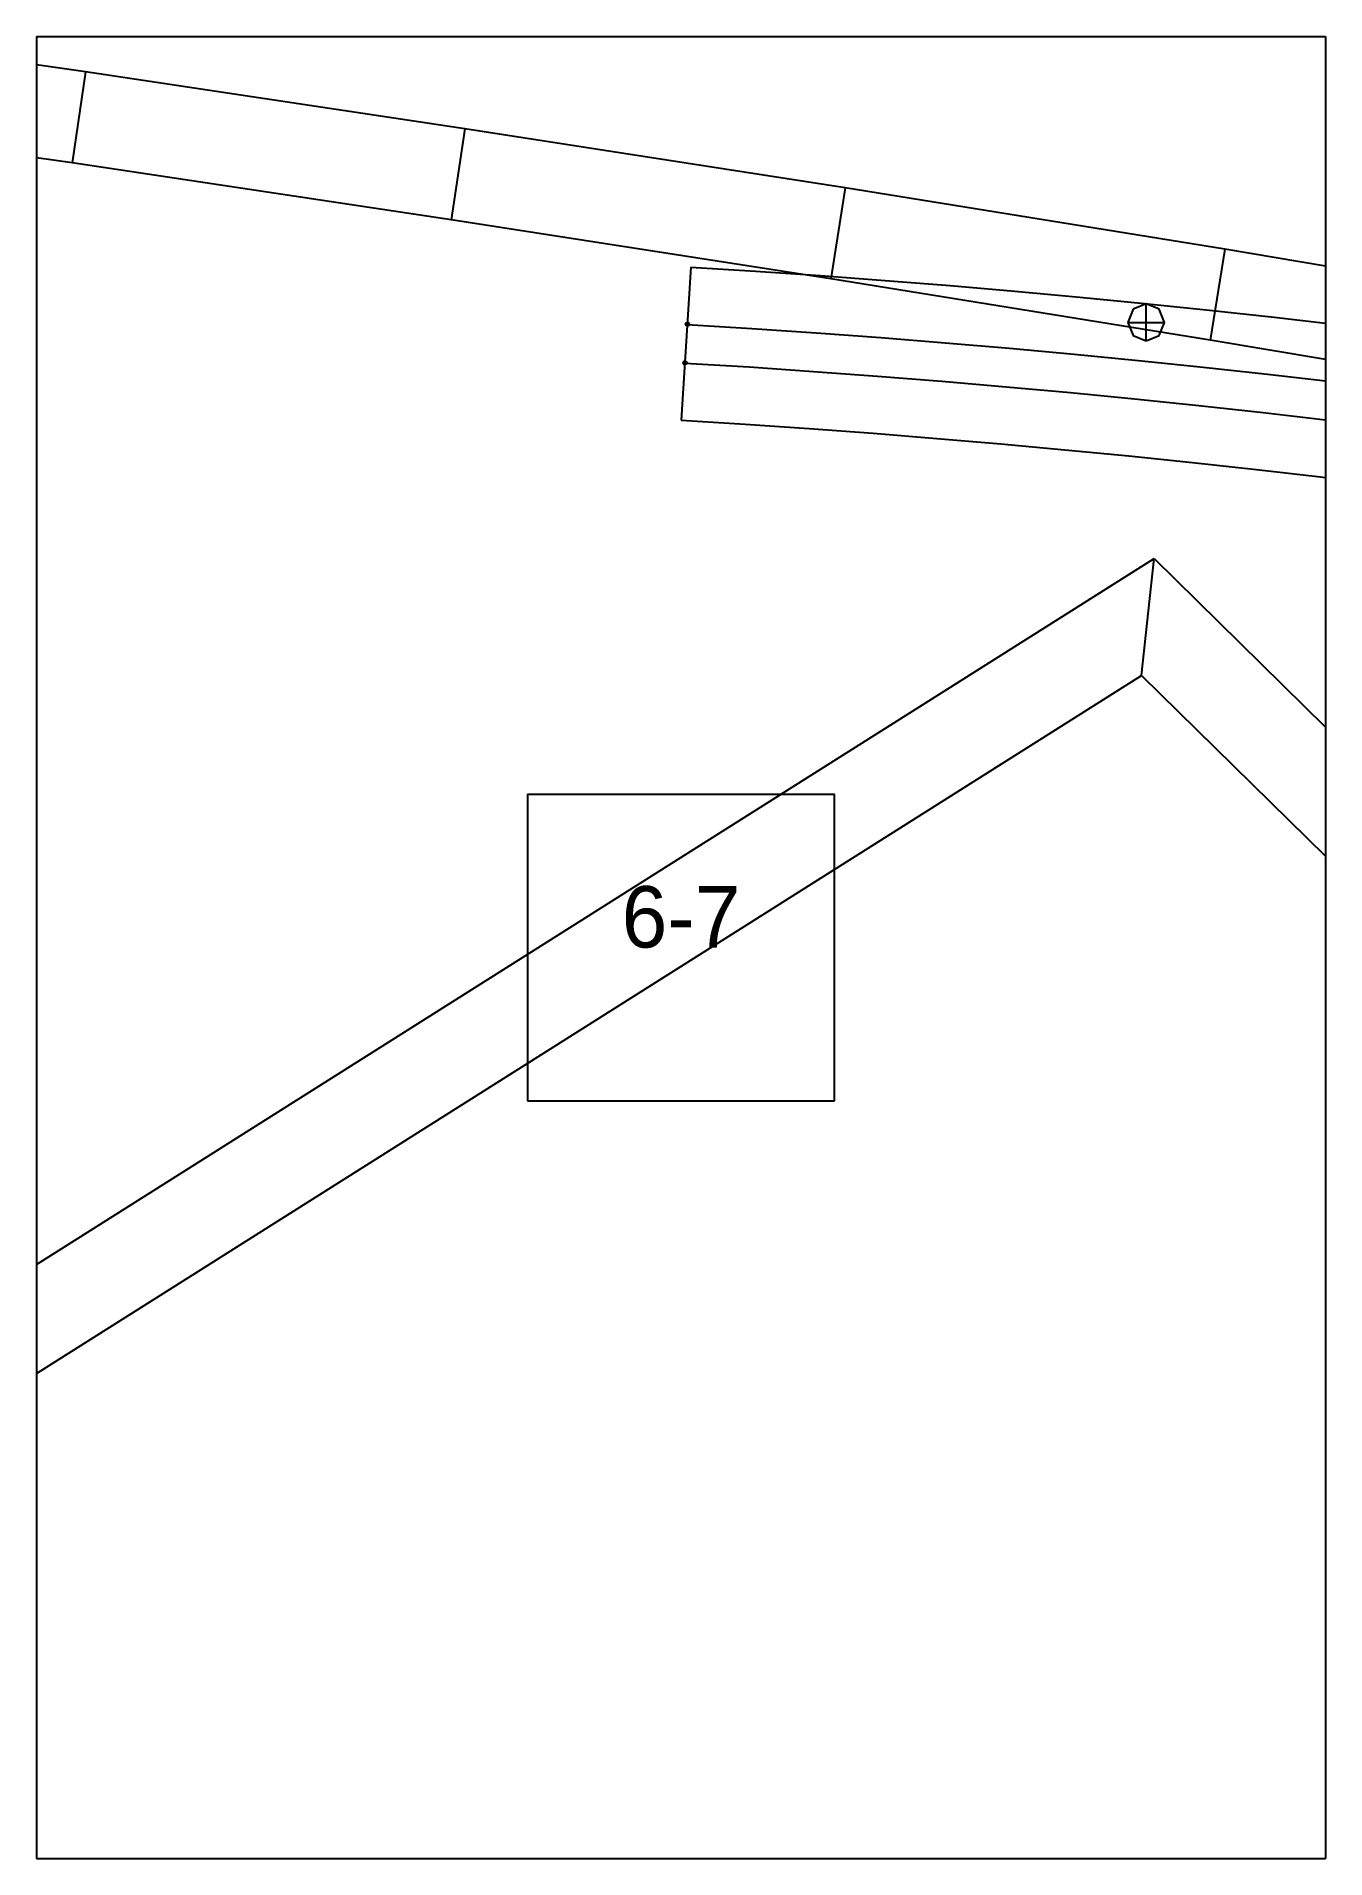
# Paper-space layout 'Plan 6-7' of a CAD drawing. Header units: metres, sheet in millimetres. Extents: x 0 to 210, y 0 to 297.
# The model-space entities are those that its viewports show. They can reach past a viewport. Long polylines and large blocks are cut down to what shows.
import ezdxf
from ezdxf.enums import TextEntityAlignment as Align

# ---------------------------------------------------------------- set-up
doc = ezdxf.new("R2010")
doc.units = ezdxf.units.M
for name, color, linetype in [('default', 7, 'Continuous'), ('mcircles', 7, 'Continuous'), ('TEXTLAYER', 7, 'Continuous'), ('VIEWPORTS', 7, 'Continuous')]:
    doc.layers.add(name, color=color, linetype=linetype)

msp = doc.modelspace()

# ---------------------------------------------------------------- linework, layer by layer
at = {"color": 9}
for p, q in [((1260, -1188), (1260, -1485)), ((1260, -1188), (1260, -1485)), ((1470, -1188), (1470, -1485)), ((1470, -1188), (1470, -1485)), ((1050, -1485), (1260, -1485)), ((1050, -1485), (1260, -1485)), ((1260, -1485), (1470, -1485)), ((1260, -1485), (1260, -1782)), ((1260, -1485), (1470, -1485)), ((1260, -1485), (1260, -1782)), ((1470, -1485), (1680, -1485)), ((1470, -1485), (1470, -1782)), ((1470, -1485), (1680, -1485)), ((1470, -1485), (1470, -1782)), ((1340, -1608.5), (1390, -1608.5)), ((1340, -1608.5), (1340, -1658.5)), ((1390, -1658.5), (1390, -1608.5)), ((1340, -1658.5), (1390, -1658.5)), ((1050, -1782), (1260, -1782)), ((1050, -1782), (1260, -1782)), ((1260, -1782), (1470, -1782)), ((1260, -1782), (1260, -2079)), ((1260, -1782), (1470, -1782)), ((1260, -1782), (1260, -2079)), ((1470, -1782), (1680, -1782)), ((1470, -1782), (1470, -2079)), ((1470, -1782), (1680, -1782)), ((1470, -1782), (1470, -2079))]:
    msp.add_line(p, q, dxfattribs=at)
at = {"layer": 'default', "color": 7, "linetype": 'Continuous'}
for p, q in [((1267.98, -1490.76), (1206.4, -1481.94)), ((1267.98, -1490.76), (1265.8, -1505.6)), ((1329.81, -1500.06), (1267.98, -1490.76)), ((1265.8, -1505.6), (1204.33, -1496.8)), ((1329.81, -1500.06), (1327.54, -1514.88)), ((1391.74, -1509.69), (1329.81, -1500.06)), ((1327.54, -1514.88), (1265.8, -1505.6)), ((1391.74, -1509.69), (1389.39, -1524.5)), ((1453.61, -1519.7), (1391.74, -1509.69)), ((1389.39, -1524.5), (1327.54, -1514.88)), ((1453.61, -1519.7), (1451.18, -1534.5)), ((1515.24, -1529.98), (1453.61, -1519.7)), ((1366.61, -1522.61), (1365.05, -1547.56)), ((1366.61, -1522.61), (1377.16, -1523.27)), ((1377.16, -1523.27), (1387.72, -1523.99)), ((1387.72, -1523.99), (1398.28, -1524.77)), ((1451.18, -1534.5), (1389.39, -1524.5)), ((1398.28, -1524.77), (1408.84, -1525.61)), ((1408.84, -1525.61), (1419.39, -1526.51)), ((1419.39, -1526.51), (1429.95, -1527.48)), ((1429.95, -1527.48), (1440.51, -1528.51)), ((1438.67, -1529.48), (1437.79, -1531.6)), ((1440.79, -1528.6), (1438.67, -1529.48)), ((1440.51, -1528.51), (1451.07, -1529.6)), ((1442.91, -1529.48), (1440.79, -1528.6)), ((1440.79, -1534.6), (1440.79, -1528.6)), ((1443.79, -1531.6), (1442.91, -1529.48)), ((1366.03, -1531.94), (1376.53, -1532.6)), ((1437.79, -1531.6), (1438.67, -1533.72)), ((1437.79, -1531.6), (1443.79, -1531.6)), ((1442.91, -1533.72), (1443.79, -1531.6)), ((1451.07, -1529.6), (1461.62, -1530.75)), ((1461.62, -1530.75), (1472.18, -1531.97)), ((1376.53, -1532.6), (1387.03, -1533.31)), ((1387.03, -1533.31), (1397.54, -1534.09)), ((1397.54, -1534.09), (1408.04, -1534.92)), ((1408.04, -1534.92), (1418.54, -1535.82)), ((1438.67, -1533.72), (1440.79, -1534.6)), ((1440.79, -1534.6), (1442.91, -1533.72)), ((1512.73, -1544.77), (1451.18, -1534.5)), ((1365.63, -1538.23), (1376.1, -1538.88)), ((1418.54, -1535.82), (1429.04, -1536.79)), ((1429.04, -1536.79), (1439.55, -1537.81)), ((1439.55, -1537.81), (1450.05, -1538.89)), ((1376.1, -1538.88), (1386.57, -1539.59)), ((1386.57, -1539.59), (1397.03, -1540.37)), ((1397.03, -1540.37), (1407.5, -1541.2)), ((1407.5, -1541.2), (1417.97, -1542.1)), ((1450.05, -1538.89), (1460.55, -1540.04)), ((1460.55, -1540.04), (1471.06, -1541.25)), ((1471.06, -1541.25), (1481.56, -1542.52)), ((1417.97, -1542.1), (1428.43, -1543.06)), ((1428.43, -1543.06), (1438.9, -1544.07)), ((1438.9, -1544.07), (1449.37, -1545.16)), ((1449.37, -1545.16), (1459.83, -1546.3)), ((1459.83, -1546.3), (1470.3, -1547.5)), ((1365.05, -1547.56), (1375.47, -1548.21)), ((1375.47, -1548.21), (1385.88, -1548.92)), ((1385.88, -1548.92), (1396.29, -1549.69)), ((1396.29, -1549.69), (1406.7, -1550.52)), ((1470.3, -1547.5), (1480.77, -1548.77)), ((1406.7, -1550.52), (1417.12, -1551.41)), ((1417.12, -1551.41), (1427.53, -1552.36)), ((1427.53, -1552.36), (1437.94, -1553.38)), ((1437.94, -1553.38), (1448.35, -1554.45)), ((1448.35, -1554.45), (1458.77, -1555.59)), ((1458.77, -1555.59), (1469.18, -1556.78)), ((1469.18, -1556.78), (1479.59, -1558.04)), ((1154.77, -1751.71), (1442.08, -1570.11)), ((1440.04, -1589.15), (1442.08, -1570.11)), ((1442.08, -1570.11), (1657.9, -1782.3)), ((1152.22, -1771.06), (1440.04, -1589.15)), ((1440.04, -1589.15), (1654.32, -1799.82))]:
    msp.add_line(p, q, dxfattribs=at)
at = {"layer": 'mcircles', "color": 7, "linetype": 'Continuous'}
for centre in [(1366.05, -1531.9), (1365.65, -1538.2)]:
    msp.add_circle(centre, 0.3, dxfattribs=at)

# ---------------------------------------------------------------- texts
at = {"layer": 'TEXTLAYER', "color": 1}
msp.add_text('6-7', height=10, dxfattribs=at).set_placement((1365, -1633.5), align=Align.CENTER)

psp = doc.layouts.new('Plan 6-7')

# ---------------------------------------------------------------- viewports
at = {"layer": 'VIEWPORTS'}
psp.add_viewport(center=(105, 148.5), size=(210, 297), view_center_point=(1365, -1633.5), view_height=297, dxfattribs=at)

doc.saveas('drawing.dxf')
